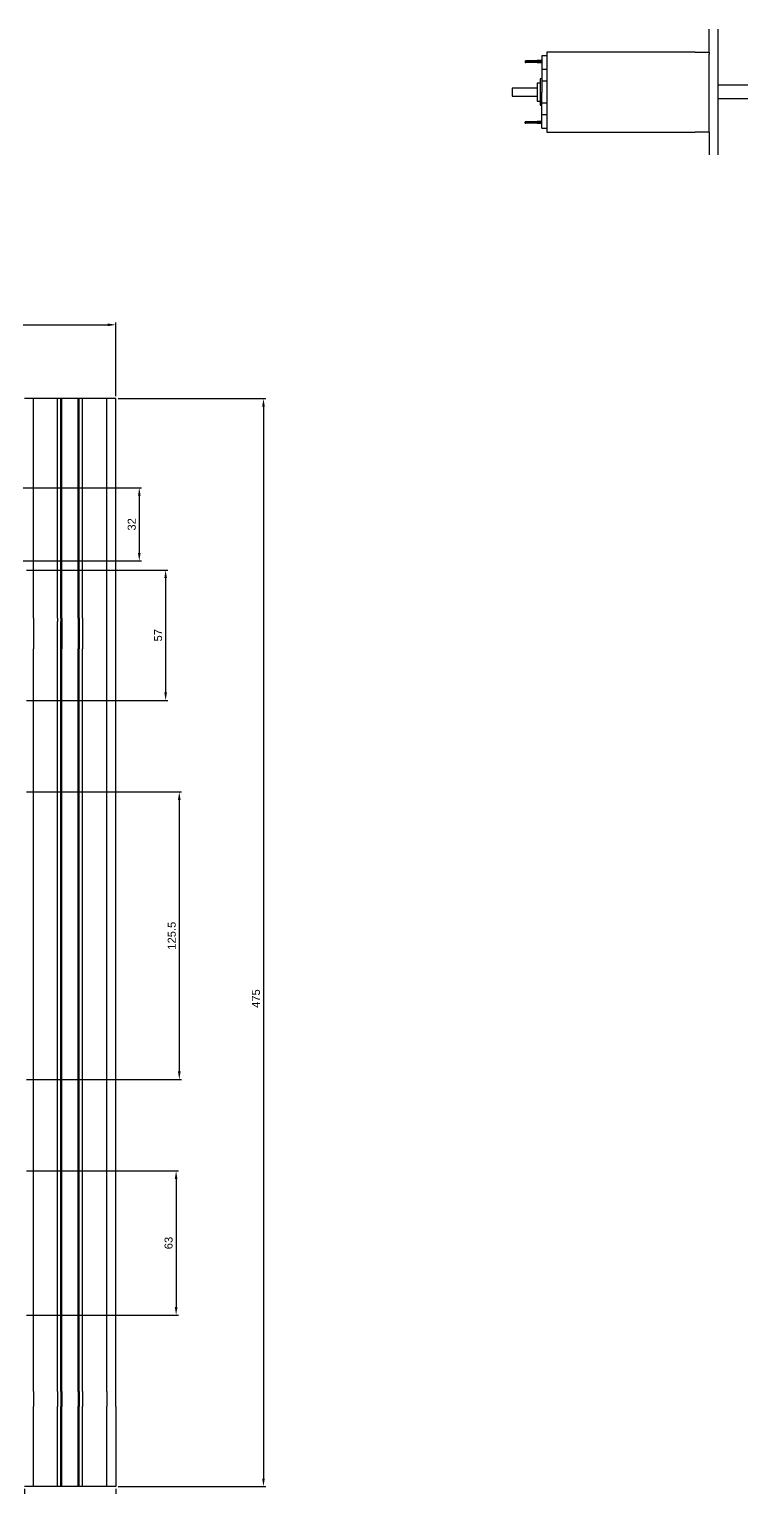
# Model space of a CAD drawing. Header units: millimetres. Extents: x -3183 to 3067, y 1033 to 2218.
# Drawn here: x 1482 to 1797, y 1464 to 2102 of the extents above; entities that cross this region are included whole.
import ezdxf

# ---------------------------------------------------------------- set-up
doc = ezdxf.new("R2010")
doc.units = ezdxf.units.MM
doc.linetypes.add('phl_thick', pattern=[0])
doc.layers.add('AM_5', color=3, linetype='Continuous', lineweight=25)
for name, color, linetype in [('HIDDEN', 7, 'Continuous'), ('projection', 7, 'Continuous'), ('THICK', 7, 'Continuous')]:
    doc.layers.add(name, color=color, linetype=linetype)
doc.styles.get("Standard").update_dxf_attribs({"font": 'arial.ttf'})
doc.dimstyles.new('AM_ISO$0', dxfattribs={"dimtxt": 3.5, "dimasz": 3.5, "dimexe": 1, "dimexo": 1, "dimgap": 1.5, "dimtad": 1, "dimdsep": 46, "dimtxsty": 'Standard', "dimcen": 0, "dimclrd": 256, "dimclre": 256, "dimclrt": 2, "dimadec": 0, "dimazin": 2, "dimtp": 0.1, "dimtm": 0.1, "dimtfac": 0.71, "dimtdec": 3, "dimtmove": 0, "dimatfit": 3, "dimfxl": 1, "dimlwd": -1, "dimlwe": -1, "dimarcsym": 1})

# ---------------------------------------------------------------- blocks, each defined once
blk = doc.blocks.new('*D162')
at = {"layer": 'AM_5', "linetype": 'ByBlock', "transparency": 16777216}
for p, q in [((940.23, 1941.28), (940.23, 1973.55)), ((943.73, 1972.55), (1516.73, 1972.55)), ((1520.23, 1941.28), (1520.23, 1973.55))]:
    blk.add_line(p, q, dxfattribs=at)
at = {"layer": 'AM_5', "transparency": 16777216}
for points in [[(943.73, 1973.14), (943.73, 1971.97), (940.23, 1972.55)], [(1516.73, 1973.14), (1516.73, 1971.97), (1520.23, 1972.55)]]:
    blk.add_solid(points, dxfattribs=at)
at = {"layer": 'Defpoints', "color": 0, "transparency": 16777216}
for p in [(1520.23, 1972.55), (940.23, 1940.28), (1520.23, 1940.28)]:
    blk.add_point(p, dxfattribs=at)
at = {"layer": 'AM_5', "color": 2, "transparency": 16777216, "insert": (1230.23, 1975.84), "char_height": 3.5, "attachment_point": 5}
blk.add_mtext('580', dxfattribs=at)
blk = doc.blocks.new('*D163')
at = {"layer": 'AM_5', "linetype": 'ByBlock', "transparency": 16777216}
for p, q in [((1521.23, 1940.28), (1585.81, 1940.28)), ((1584.81, 1936.78), (1584.81, 1468.02)), ((1521.23, 1464.52), (1585.81, 1464.52))]:
    blk.add_line(p, q, dxfattribs=at)
at = {"layer": 'AM_5', "transparency": 16777216}
for points in [[(1584.22, 1936.78), (1585.39, 1936.78), (1584.81, 1940.28)], [(1584.22, 1468.02), (1585.39, 1468.02), (1584.81, 1464.52)]]:
    blk.add_solid(points, dxfattribs=at)
at = {"layer": 'Defpoints', "color": 0, "transparency": 16777216}
for p in [(1520.23, 1940.28), (1520.23, 1464.52), (1584.81, 1464.52)]:
    blk.add_point(p, dxfattribs=at)
at = {"layer": 'AM_5', "color": 2, "transparency": 16777216, "insert": (1581.53, 1677.89), "char_height": 3.5, "attachment_point": 5, "rotation": 90}
blk.add_mtext('475', dxfattribs=at)
blk = doc.blocks.new('*D164')
at = {"layer": 'AM_5', "linetype": 'ByBlock', "transparency": 16777216}
for p, q in [((1480.23, 1463.52), (1480.23, 1451.52)), ((1520.23, 1463.52), (1520.23, 1451.52)), ((1516.73, 1452.52), (1483.73, 1452.52))]:
    blk.add_line(p, q, dxfattribs=at)
at = {"layer": 'AM_5', "transparency": 16777216}
for points in [[(1483.73, 1453.1), (1483.73, 1451.93), (1480.23, 1452.52)], [(1516.73, 1453.1), (1516.73, 1451.93), (1520.23, 1452.52)]]:
    blk.add_solid(points, dxfattribs=at)
at = {"layer": 'Defpoints', "color": 0, "transparency": 16777216}
for p in [(1480.23, 1464.52), (1520.23, 1464.52), (1480.23, 1452.52)]:
    blk.add_point(p, dxfattribs=at)
at = {"layer": 'AM_5', "color": 2, "transparency": 16777216, "insert": (1500.23, 1455.8), "char_height": 3.5, "attachment_point": 5}
blk.add_mtext('40', dxfattribs=at)
blk = doc.blocks.new('*D165')
at = {"layer": 'AM_5', "linetype": 'ByBlock', "transparency": 16777216}
for p, q in [((1481.23, 1865.28), (1543.02, 1865.28)), ((1542.02, 1861.78), (1542.02, 1811.78)), ((1481.23, 1808.28), (1543.02, 1808.28))]:
    blk.add_line(p, q, dxfattribs=at)
at = {"layer": 'AM_5', "transparency": 16777216}
for points in [[(1541.43, 1861.78), (1542.6, 1861.78), (1542.02, 1865.28)], [(1541.43, 1811.78), (1542.6, 1811.78), (1542.02, 1808.28)]]:
    blk.add_solid(points, dxfattribs=at)
at = {"layer": 'Defpoints', "color": 0, "transparency": 16777216}
for p in [(1480.23, 1865.28), (1480.23, 1808.28), (1542.02, 1808.28)]:
    blk.add_point(p, dxfattribs=at)
at = {"layer": 'AM_5', "color": 2, "transparency": 16777216, "insert": (1538.74, 1836.78), "char_height": 3.5, "attachment_point": 5, "rotation": 90}
blk.add_mtext('57', dxfattribs=at)
blk = doc.blocks.new('*D166')
at = {"layer": 'AM_5', "linetype": 'ByBlock', "transparency": 16777216}
for p, q in [((1481.23, 1768.28), (1548.98, 1768.28)), ((1547.98, 1764.78), (1547.98, 1646.02)), ((1481.23, 1642.52), (1548.98, 1642.52))]:
    blk.add_line(p, q, dxfattribs=at)
at = {"layer": 'AM_5', "transparency": 16777216}
for points in [[(1547.4, 1764.78), (1548.57, 1764.78), (1547.98, 1768.28)], [(1547.4, 1646.02), (1548.57, 1646.02), (1547.98, 1642.52)]]:
    blk.add_solid(points, dxfattribs=at)
at = {"layer": 'Defpoints', "color": 0, "transparency": 16777216}
for p in [(1480.23, 1768.28), (1480.23, 1642.52), (1547.98, 1642.52)]:
    blk.add_point(p, dxfattribs=at)
at = {"layer": 'AM_5', "color": 2, "transparency": 16777216, "insert": (1544.7, 1705.4), "char_height": 3.5, "attachment_point": 5, "rotation": 90}
blk.add_mtext('125.5', dxfattribs=at)
blk = doc.blocks.new('*D167')
at = {"layer": 'AM_5', "linetype": 'ByBlock', "transparency": 16777216}
for p, q in [((1481.23, 1602.52), (1547.6, 1602.52)), ((1546.6, 1599.02), (1546.6, 1543.02)), ((1481.23, 1539.52), (1547.6, 1539.52))]:
    blk.add_line(p, q, dxfattribs=at)
at = {"layer": 'AM_5', "transparency": 16777216}
for points in [[(1546.02, 1599.02), (1547.19, 1599.02), (1546.6, 1602.52)], [(1546.02, 1543.02), (1547.19, 1543.02), (1546.6, 1539.52)]]:
    blk.add_solid(points, dxfattribs=at)
at = {"layer": 'Defpoints', "color": 0, "transparency": 16777216}
for p in [(1480.23, 1602.52), (1480.23, 1539.52), (1546.6, 1539.52)]:
    blk.add_point(p, dxfattribs=at)
at = {"layer": 'AM_5', "color": 2, "transparency": 16777216, "insert": (1543.32, 1571.02), "char_height": 3.5, "attachment_point": 5, "rotation": 90}
blk.add_mtext('63', dxfattribs=at)
blk = doc.blocks.new('*D170')
at = {"layer": 'AM_5', "linetype": 'ByBlock', "transparency": 16777216}
for p, q in [((1461.89, 1901.28), (1531.49, 1901.28)), ((1530.49, 1897.78), (1530.49, 1872.78)), ((1461.89, 1869.28), (1531.49, 1869.28))]:
    blk.add_line(p, q, dxfattribs=at)
at = {"layer": 'AM_5', "transparency": 16777216}
for points in [[(1529.91, 1897.78), (1531.08, 1897.78), (1530.49, 1901.28)], [(1529.91, 1872.78), (1531.08, 1872.78), (1530.49, 1869.28)]]:
    blk.add_solid(points, dxfattribs=at)
at = {"layer": 'Defpoints', "color": 0, "transparency": 16777216}
for p in [(1460.89, 1901.28), (1460.89, 1869.28), (1530.49, 1869.28)]:
    blk.add_point(p, dxfattribs=at)
at = {"layer": 'AM_5', "color": 2, "transparency": 16777216, "insert": (1527.21, 1885.28), "char_height": 3.5, "attachment_point": 5, "rotation": 90}
blk.add_mtext('32', dxfattribs=at)

msp = doc.modelspace()

# ---------------------------------------------------------------- linework, layer by layer
for p, q in [((1779.65979, 2091.82729), (1779.65979, 2101.82729)), ((1783.65979, 2046.82729), (1783.65979, 2101.82729)), ((1773.65979, 2091.82729), (1708.65979, 2091.82729)), ((1708.65979, 2091.82729), (1708.65979, 2056.82729)), ((1773.65979, 2091.82729), (1779.65979, 2091.82729)), ((1779.65979, 2091.82729), (1779.65979, 2090.82729)), ((1779.65979, 2057.82729), (1779.65979, 2090.82729)), ((1693.52379, 2076.08729), (1693.52379, 2072.56729)), ((1796.61939, 2077.32729), (1783.65979, 2077.32729)), ((1796.61939, 2071.32729), (1783.65979, 2071.32729)), ((1708.65979, 2056.82729), (1773.65979, 2056.82729)), ((1779.65979, 2056.82729), (1773.65979, 2056.82729)), ((1779.65979, 2056.82729), (1779.65979, 2057.82729)), ((1779.65979, 2056.82729), (1779.65979, 2046.82729)), ((1520.2269, 1940.27977), (1480.2269, 1940.27977)), ((1484.2269, 1905.27977), (1484.2269, 1940.27977)), ((1494.7269, 1905.27977), (1494.7269, 1940.27977)), ((1496.2269, 1905.27977), (1496.2269, 1940.27977)), ((1496.66929, 1905.27977), (1496.66929, 1940.27977)), ((1503.78452, 1905.27977), (1503.78452, 1940.27977)), ((1504.2269, 1905.27977), (1504.2269, 1940.27977)), ((1505.7269, 1905.27977), (1505.7269, 1940.27977)), ((1516.2269, 1905.27977), (1516.2269, 1940.27977)), ((1520.2269, 1905.27977), (1520.2269, 1940.27977)), ((1484.2269, 1844.29216), (1484.2269, 1842.79216)), ((1494.7269, 1844.29216), (1494.7269, 1842.79216)), ((1496.2269, 1844.29216), (1496.2269, 1842.79216)), ((1496.66929, 1844.29216), (1496.66929, 1842.79216)), ((1503.78452, 1844.29216), (1503.78452, 1842.79216)), ((1504.2269, 1844.29216), (1504.2269, 1842.79216)), ((1505.7269, 1844.29216), (1505.7269, 1842.79216)), ((1484.2269, 1842.79216), (1484.2269, 1830.79216)), ((1494.7269, 1830.79216), (1494.7269, 1842.79216)), ((1496.2269, 1830.79216), (1496.2269, 1842.79216)), ((1496.66929, 1842.79216), (1496.66929, 1830.79216)), ((1503.78452, 1842.79216), (1503.78452, 1830.79216)), ((1504.2269, 1842.79216), (1504.2269, 1830.79216)), ((1505.7269, 1842.79216), (1505.7269, 1830.79216)), ((1484.2269, 1829.29216), (1484.2269, 1830.79216)), ((1494.7269, 1829.29216), (1494.7269, 1830.79216)), ((1496.2269, 1829.29216), (1496.2269, 1830.79216)), ((1496.66929, 1829.29216), (1496.66929, 1830.79216)), ((1503.78452, 1829.29216), (1503.78452, 1830.79216)), ((1504.2269, 1829.29216), (1504.2269, 1830.79216)), ((1505.7269, 1829.29216), (1505.7269, 1830.79216)), ((1484.2269, 1506.01544), (1484.2269, 1499.51544)), ((1494.7269, 1506.01544), (1494.7269, 1499.51544)), ((1496.2269, 1506.01544), (1496.2269, 1499.51544)), ((1496.66929, 1506.01544), (1496.66929, 1499.51544)), ((1503.78452, 1506.01544), (1503.78452, 1499.51544)), ((1504.2269, 1506.01544), (1504.2269, 1499.51544)), ((1505.7269, 1506.01544), (1505.7269, 1499.51544)), ((1516.2269, 1506.01544), (1516.2269, 1499.51544)), ((1520.2269, 1499.51544), (1520.2269, 1506.01544)), ((1484.2269, 1464.51544), (1484.2269, 1499.51544)), ((1494.7269, 1464.51544), (1494.7269, 1499.51544)), ((1496.2269, 1464.51544), (1496.2269, 1499.51544)), ((1496.66929, 1464.51544), (1496.66929, 1499.51544)), ((1503.78452, 1464.51544), (1503.78452, 1499.51544)), ((1504.2269, 1464.51544), (1504.2269, 1499.51544)), ((1505.7269, 1464.51544), (1505.7269, 1499.51544)), ((1516.2269, 1464.51544), (1516.2269, 1499.51544)), ((1520.2269, 1499.51544), (1520.2269, 1464.51544)), ((1520.2269, 1464.51544), (1480.2269, 1464.51544))]:
    msp.add_line(p, q)
at = {"layer": 'HIDDEN'}
for p, q in [((1699.59579, 2087.5644), (1699.24379, 2087.51237)), ((1699.59579, 2087.99957), (1699.59579, 2087.5644)), ((1699.59579, 2087.5644), (1704.52379, 2087.5644)), ((1704.52379, 2087.99957), (1704.52379, 2087.63537)), ((1708.65979, 2084.17185), (1706.54779, 2084.17185)), ((1708.65979, 2083.27689), (1708.65979, 2081.03689)), ((1708.65979, 2081.03689), (1708.65979, 2078.79689)), ((1706.54779, 2079.24385), (1708.65979, 2079.24385)), ((1708.65979, 2069.41073), (1706.54779, 2069.41073)), ((1708.65979, 2069.85769), (1708.65979, 2067.61769)), ((1708.65979, 2067.61769), (1708.65979, 2065.37769)), ((1699.59579, 2061.01922), (1699.24379, 2060.96719)), ((1699.59579, 2061.01922), (1699.59579, 2061.45438)), ((1704.52379, 2061.01922), (1699.59579, 2061.01922)), ((1704.52379, 2061.45438), (1704.52379, 2061.09018)), ((1706.54779, 2064.48273), (1708.65979, 2064.48273)), ((1706.54779, 2058.49814), (1708.04379, 2058.49814))]:
    msp.add_line(p, q, dxfattribs=at)
at = {"layer": 'projection', "color": 7, "linetype": 'phl_thick'}
for p, q in [((1484.2269, 1844.29216), (1484.2269, 1905.27977)), ((1494.7269, 1844.29216), (1494.7269, 1905.27977)), ((1496.2269, 1844.29216), (1496.2269, 1905.27977)), ((1496.66929, 1844.29216), (1496.66929, 1905.27977)), ((1503.78452, 1844.29216), (1503.78452, 1905.27977)), ((1504.2269, 1844.29216), (1504.2269, 1905.27977)), ((1505.7269, 1844.29216), (1505.7269, 1905.27977)), ((1516.2269, 1506.01544), (1516.2269, 1905.27977)), ((1520.2269, 1506.01544), (1520.2269, 1905.27977)), ((1484.2269, 1506.01544), (1484.2269, 1829.29216)), ((1494.7269, 1506.01544), (1494.7269, 1829.29216)), ((1496.2269, 1506.01544), (1496.2269, 1829.29216)), ((1496.66929, 1506.01544), (1496.66929, 1829.29216)), ((1503.78452, 1506.01544), (1503.78452, 1829.29216)), ((1504.2269, 1506.01544), (1504.2269, 1829.29216)), ((1505.7269, 1506.01544), (1505.7269, 1829.29216))]:
    msp.add_line(p, q, dxfattribs=at)
at = {"layer": 'THICK'}
for p, q in [((1699.24379, 2087.94754), (1699.59579, 2087.99957)), ((1699.24379, 2087.94754), (1699.24379, 2087.6874)), ((1699.59579, 2087.63537), (1699.24379, 2087.6874)), ((1699.24379, 2087.6874), (1699.24379, 2087.25223)), ((1699.24379, 2087.25223), (1699.59579, 2087.2002)), ((1704.52379, 2087.99957), (1699.59579, 2087.99957)), ((1699.59579, 2087.63537), (1704.52379, 2087.63537)), ((1699.59579, 2087.63537), (1699.59579, 2087.2002)), ((1704.52379, 2087.2002), (1699.59579, 2087.2002)), ((1706.54778, 2088.06461), (1704.52379, 2088.06461)), ((1704.52379, 2088.06461), (1704.52379, 2087.99957)), ((1704.52379, 2087.57033), (1704.52379, 2087.63537)), ((1706.54779, 2087.57033), (1704.52379, 2087.57033)), ((1704.52379, 2087.13516), (1704.52379, 2087.57033)), ((1706.54779, 2087.13516), (1704.52379, 2087.13516)), ((1706.54779, 2090.16729), (1706.54779, 2090.15644)), ((1708.65979, 2090.16729), (1706.54779, 2090.16729)), ((1706.54779, 2090.15644), (1706.54779, 2089.63615)), ((1706.54779, 2089.63615), (1706.54779, 2074.32729)), ((1705.75579, 2080.04729), (1705.75579, 2074.32729)), ((1706.54779, 2080.04729), (1705.75579, 2080.04729)), ((1704.43579, 2076.08729), (1693.52379, 2076.08729)), ((1704.43579, 2078.28729), (1704.43579, 2074.32729)), ((1705.75579, 2078.28729), (1704.43579, 2078.28729)), ((1704.43579, 2074.32729), (1704.43579, 2070.36729)), ((1705.75579, 2074.32729), (1705.75579, 2068.60729)), ((1706.54779, 2058.48729), (1706.54779, 2074.32729)), ((1693.52379, 2072.56729), (1704.43579, 2072.56729)), ((1704.43579, 2070.36729), (1705.75579, 2070.36729)), ((1705.75579, 2068.60729), (1706.54779, 2068.60729)), ((1699.24379, 2061.40235), (1699.59579, 2061.45438)), ((1699.24379, 2061.40235), (1699.24379, 2061.14221)), ((1699.59579, 2061.09018), (1699.24379, 2061.14221)), ((1699.24379, 2060.70704), (1699.24379, 2061.14221)), ((1699.24379, 2060.70704), (1699.59579, 2060.65501)), ((1699.59579, 2061.45438), (1704.52379, 2061.45438)), ((1699.59579, 2061.09018), (1704.52379, 2061.09018)), ((1699.59579, 2060.65501), (1699.59579, 2061.09018)), ((1704.52379, 2060.65501), (1699.59579, 2060.65501)), ((1706.54778, 2061.51942), (1704.52379, 2061.51942)), ((1704.52379, 2061.51942), (1704.52379, 2061.45438)), ((1704.52379, 2061.09018), (1704.52379, 2061.02514)), ((1704.52379, 2061.02514), (1706.54778, 2061.02514)), ((1704.52379, 2060.58998), (1704.52379, 2061.02514)), ((1706.54778, 2060.58998), (1704.52379, 2060.58998)), ((1706.54779, 2058.48729), (1708.65979, 2058.48729))]:
    msp.add_line(p, q, dxfattribs=at)

# ---------------------------------------------------------------- dimensions: what is measured, and where the dimension line sits
at = {"layer": 'AM_5'}
for base, p1, p2, angle, picture, middle in [((1520.2269, 1972.55432), (940.2269, 1940.27977), (1520.2269, 1940.27977), 0.00000006, '*D162', (1230.2269, 1975.84132)), ((1530.49468, 1869.27977), (1460.8869, 1901.27977), (1460.8869, 1869.27977), 90, '*D170', (1527.20649, 1885.27977)), ((1542.01557, 1808.27977), (1480.2269, 1865.27977), (1480.2269, 1808.27977), 90, '*D165', (1538.73572, 1836.77977)), ((1480.2269, 1452.51544), (1520.2269, 1464.51544), (1480.2269, 1464.51544), 0, '*D164', (1500.2269, 1455.80244))]:
    dim = msp.add_linear_dim(base=base, p1=p1, p2=p2, angle=angle, dimstyle='AM_ISO$0', override={"dimpost": ''}, dxfattribs=at)
    dim.commit()
    dim.dimension.update_dxf_attribs({"geometry": picture, "text_midpoint": middle})
dim = msp.add_linear_dim(base=(1584.80587, 1464.51544), p1=(1520.2269, 1940.27977), p2=(1520.2269, 1464.51544), angle=90, text='475', dimstyle='AM_ISO$0', dxfattribs=at)
dim.commit()
dim.dimension.update_dxf_attribs({"geometry": '*D163', "text_midpoint": (1584.80587, 1677.88956), "dimtype": 160})
dim = msp.add_linear_dim(base=(1547.98402, 1642.51544), p1=(1480.2269, 1768.27977), p2=(1480.2269, 1642.51544), angle=90, text='125.5', dimstyle='AM_ISO$0', override={"dimpost": ''}, dxfattribs=at)
dim.commit()
dim.dimension.update_dxf_attribs({"geometry": '*D166', "text_midpoint": (1544.69702, 1705.39761)})
dim = msp.add_linear_dim(base=(1546.60426, 1539.51544), p1=(1480.2269, 1602.51544), p2=(1480.2269, 1539.51544), angle=90, dimstyle='AM_ISO$0', dxfattribs=at)
dim.commit()
dim.dimension.update_dxf_attribs({"geometry": '*D167', "text_midpoint": (1543.31606, 1571.01544)})

doc.saveas('drawing.dxf')
